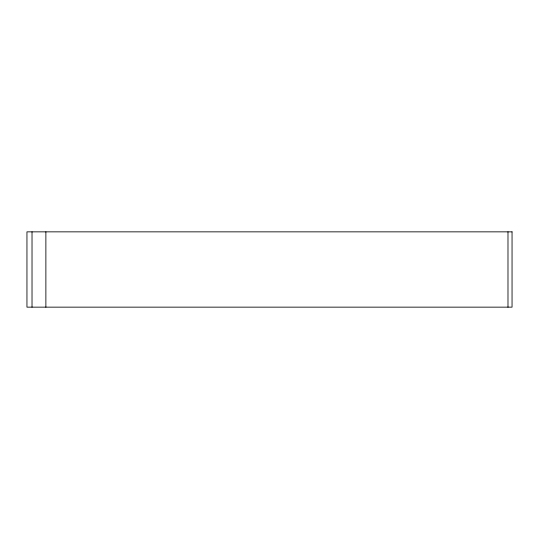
<?xml version="1.0" encoding="UTF-8"?>
<svg xmlns="http://www.w3.org/2000/svg" width="539" height="539" viewBox="0 0 539 539"><rect width="100%" height="100%" fill="white"/><g stroke="black" fill="none" stroke-linecap="round" stroke-linejoin="round"><path stroke-width="0.81" d="M507.987 231.851L507.987 307.149M45.876 231.851L45.876 307.149M32.023 231.851L32.023 307.149M512.05 231.851L26.95 231.851L26.95 307.149L512.05 307.149L512.05 231.851"/></g></svg>
